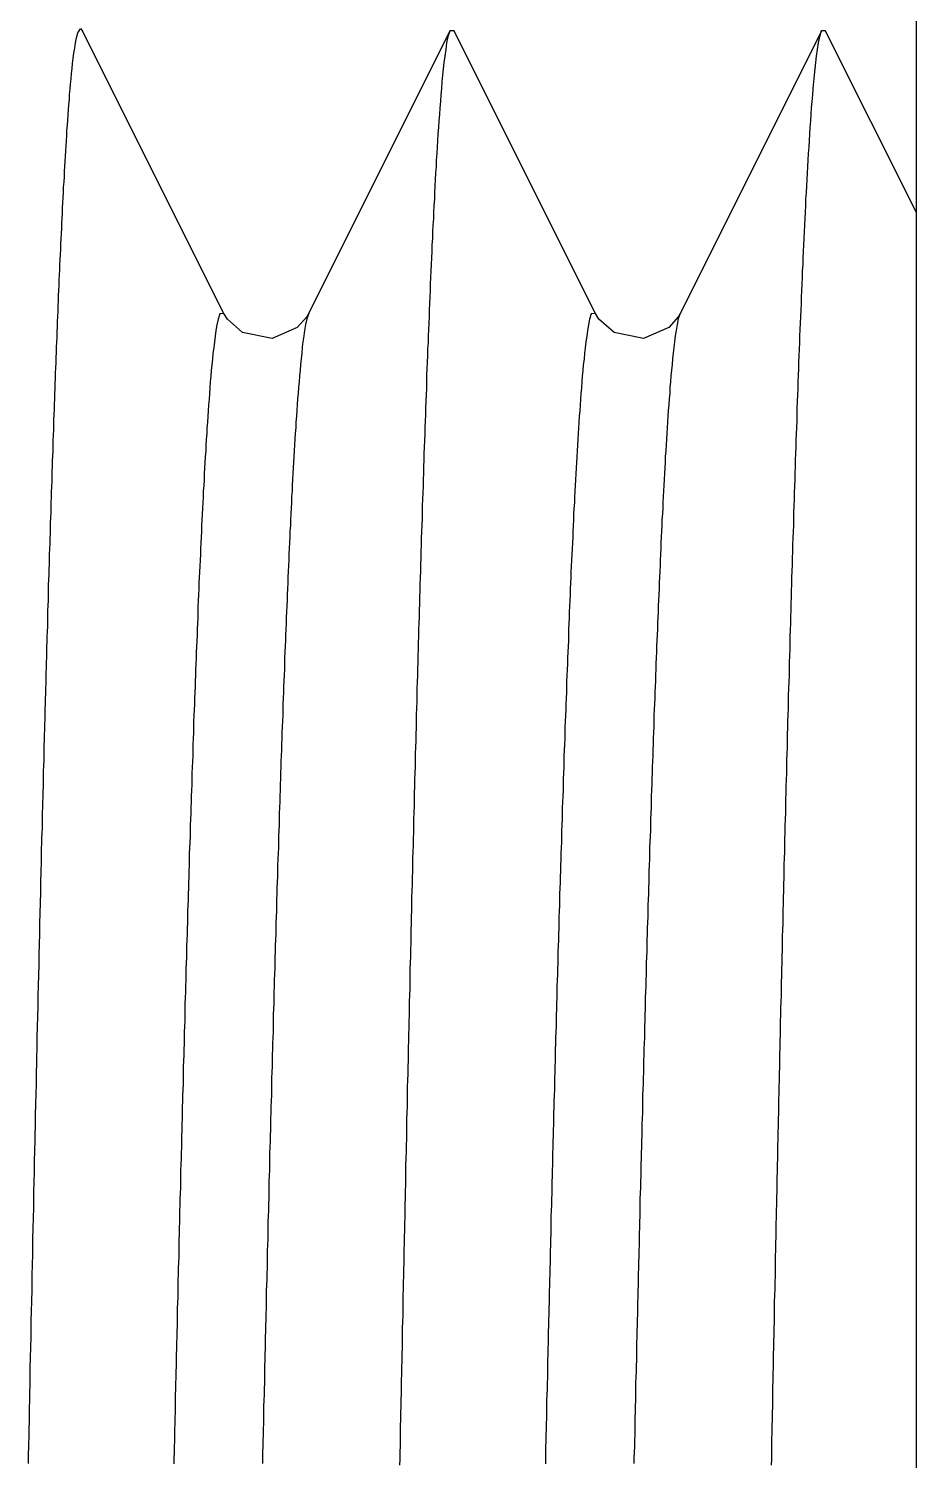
# Model space of a CAD drawing. Header units: millimetres. Extents: x 0 to 3800, y -67 to 2530.
# Drawn here: x 2303.19 to 2306.87, y 964.63 to 970.56 of the extents above; entities that cross this region are included whole.
import ezdxf

# ---------------------------------------------------------------- set-up
doc = ezdxf.new("R2010")
doc.units = ezdxf.units.MM
doc.layers.add('내부선 및 부속', color=4, linetype='Continuous')

msp = doc.modelspace()

# ---------------------------------------------------------------- linework, layer by layer
at = {"layer": '내부선 및 부속', "linetype": 'Continuous'}
for p, q in [((2306.8719, 935.792), (2306.8719, 972.4804)), ((2303.4074, 970.561), (2303.4146, 970.5537)), ((2304.0015, 969.3806), (2303.4146, 970.5537)), ((2304.9398, 970.5537), (2304.353, 969.3806)), ((2304.9398, 970.5537), (2304.9545, 970.5537)), ((2305.5413, 969.3806), (2304.9545, 970.5537)), ((2306.4797, 970.5537), (2305.8928, 969.3806)), ((2306.4797, 970.5537), (2306.4943, 970.5537)), ((2306.8719, 969.7987), (2306.4943, 970.5537))]:
    msp.add_line(p, q, dxfattribs=at)
at = {"layer": '내부선 및 부속', "linetype": 'Continuous', "flags": 128}
for points in [[(2303.1924, 964.6135), (2303.1924, 964.6345), (2303.1924, 964.6565), (2303.1934, 964.6775), (2303.1934, 964.6985), (2303.1944, 964.7205), (2303.1944, 964.7415), (2303.1944, 964.7635), (2303.1954, 964.7845), (2303.1954, 964.8065), (2303.1964, 964.8275), (2303.1964, 964.8485), (2303.1964, 964.8485), (2303.1974, 964.8705), (2303.1974, 964.8915), (2303.1974, 964.9135), (2303.1984, 964.9345), (2303.1984, 964.9565), (2303.1994, 964.9775), (2303.1994, 964.9985), (2303.1994, 965.0205), (2303.2004, 965.0415), (2303.2004, 965.0635), (2303.2014, 965.0845), (2303.2014, 965.1065), (2303.2024, 965.1275), (2303.2024, 965.1485), (2303.2034, 965.1705), (2303.2034, 965.1915), (2303.2034, 965.2135), (2303.2044, 965.2345), (2303.2044, 965.2555), (2303.2054, 965.2775), (2303.2054, 965.2985), (2303.2064, 965.3205), (2303.2064, 965.3415), (2303.2064, 965.3635), (2303.2074, 965.3845), (2303.2074, 965.4055), (2303.2084, 965.4275), (2303.2084, 965.4485), (2303.2094, 965.4705), (2303.2094, 965.4915), (2303.2104, 965.5135), (2303.2104, 965.5345), (2303.2104, 965.5555), (2303.2114, 965.5775), (2303.2114, 965.5985), (2303.2124, 965.6205), (2303.2124, 965.6415), (2303.2134, 965.6635), (2303.2134, 965.6845), (2303.2144, 965.7055), (2303.2144, 965.7275), (2303.2144, 965.7485), (2303.2154, 965.7705), (2303.2154, 965.7915), (2303.2164, 965.8135), (2303.2164, 965.8345), (2303.2174, 965.8555), (2303.2174, 965.8775), (2303.2184, 965.8985), (2303.2184, 965.9205), (2303.2194, 965.9415), (2303.2194, 965.9625), (2303.2194, 965.9845), (2303.2204, 966.0055), (2303.2204, 966.0275), (2303.2214, 966.0485), (2303.2214, 966.0705), (2303.2224, 966.0915), (2303.2224, 966.1125), (2303.2234, 966.1345), (2303.2234, 966.1555), (2303.2244, 966.1775), (2303.2244, 966.1985), (2303.2254, 966.2205), (2303.2254, 966.2415), (2303.2264, 966.2625), (2303.2264, 966.2845), (2303.2264, 966.3055), (2303.2274, 966.3275), (2303.2274, 966.3485), (2303.2284, 966.3705), (2303.2284, 966.3915), (2303.2294, 966.4125), (2303.2294, 966.4345), (2303.2304, 966.4555), (2303.2304, 966.4775), (2303.2314, 966.4985), (2303.2314, 966.5195), (2303.2324, 966.5415), (2303.2324, 966.5625), (2303.2334, 966.5845), (2303.2334, 966.6055), (2303.2344, 966.6275), (2303.2344, 966.6485), (2303.2354, 966.6695), (2303.2354, 966.6915), (2303.2364, 966.7125), (2303.2364, 966.7345), (2303.2374, 966.7555), (2303.2374, 966.7775), (2303.2384, 966.7985), (2303.2384, 966.8195), (2303.2394, 966.8415), (2303.2394, 966.8625), (2303.2404, 966.8845), (2303.2404, 966.9055), (2303.2414, 966.9265), (2303.2414, 966.9485), (2303.2424, 966.9695), (2303.2424, 966.9915), (2303.2424, 966.9915), (2303.2434, 967.0125), (2303.2434, 967.0345), (2303.2444, 967.0555), (2303.2444, 967.0765), (2303.2454, 967.0985), (2303.2454, 967.1195), (2303.2464, 967.1415), (2303.2464, 967.1625), (2303.2474, 967.1845), (2303.2474, 967.2055), (2303.2484, 967.2265), (2303.2494, 967.2485), (2303.2494, 967.2695), (2303.2504, 967.2915), (2303.2504, 967.3125), (2303.2514, 967.3345), (2303.2514, 967.3555), (2303.2524, 967.3765), (2303.2524, 967.3985), (2303.2534, 967.4195), (2303.2534, 967.4415), (2303.2544, 967.4625), (2303.2544, 967.4835), (2303.2554, 967.5055), (2303.2564, 967.5265), (2303.2564, 967.5485), (2303.2574, 967.5695), (2303.2574, 967.5915), (2303.2584, 967.6125), (2303.2584, 967.6335), (2303.2594, 967.6555), (2303.2594, 967.6765), (2303.2604, 967.6985), (2303.2614, 967.7195), (2303.2614, 967.7415), (2303.2624, 967.7625), (2303.2624, 967.7835), (2303.2634, 967.8055), (2303.2634, 967.8265), (2303.2644, 967.8485), (2303.2654, 967.8695), (2303.2654, 967.8905), (2303.2664, 967.9125), (2303.2664, 967.9335), (2303.2674, 967.9555), (2303.2684, 967.9765), (2303.2684, 967.9985), (2303.2694, 968.0195), (2303.2694, 968.0405), (2303.2704, 968.0625), (2303.2714, 968.0835), (2303.2714, 968.1055), (2303.2724, 968.1265), (2303.2724, 968.1485), (2303.2734, 968.1695), (2303.2744, 968.1905), (2303.2744, 968.2125), (2303.2754, 968.2335), (2303.2754, 968.2555), (2303.2764, 968.2765), (2303.2774, 968.2975), (2303.2774, 968.3195), (2303.2784, 968.3405), (2303.2794, 968.3625), (2303.2794, 968.3835), (2303.2804, 968.4055), (2303.2814, 968.4265), (2303.2814, 968.4475), (2303.2824, 968.4695), (2303.2834, 968.4905), (2303.2834, 968.5125), (2303.2844, 968.5335), (2303.2854, 968.5545), (2303.2854, 968.5765), (2303.2864, 968.5975), (2303.2874, 968.6195), (2303.2874, 968.6405), (2303.2884, 968.6625), (2303.2894, 968.6835), (2303.2894, 968.7045), (2303.2904, 968.7265), (2303.2914, 968.7475), (2303.2914, 968.7695), (2303.2924, 968.7905), (2303.2934, 968.8115), (2303.2944, 968.8335), (2303.2944, 968.8545), (2303.2954, 968.8765), (2303.2964, 968.8975), (2303.2964, 968.9195), (2303.2974, 968.9405), (2303.2984, 968.9615), (2303.2994, 968.9835), (2303.2994, 969.0045), (2303.3004, 969.0265), (2303.3014, 969.0475), (2303.3024, 969.0685), (2303.3024, 969.0905), (2303.3034, 969.1115), (2303.3044, 969.1335), (2303.3044, 969.1335), (2303.3054, 969.1545), (2303.3064, 969.1765), (2303.3064, 969.1975), (2303.3074, 969.2185), (2303.3084, 969.2405), (2303.3094, 969.2615), (2303.3104, 969.2835), (2303.3104, 969.3045), (2303.3114, 969.3255), (2303.3124, 969.3475), (2303.3134, 969.3685), (2303.3144, 969.3905), (2303.3154, 969.4115), (2303.3164, 969.4325), (2303.3164, 969.4545), (2303.3174, 969.4755), (2303.3184, 969.4975), (2303.3194, 969.5185), (2303.3204, 969.5405), (2303.3214, 969.5615), (2303.3224, 969.5825), (2303.3234, 969.6045), (2303.3244, 969.6255), (2303.3254, 969.6475), (2303.3264, 969.6685), (2303.3274, 969.6895), (2303.3284, 969.7115), (2303.3294, 969.7325), (2303.3304, 969.7545), (2303.3314, 969.7755), (2303.3324, 969.7965), (2303.3334, 969.8185), (2303.3344, 969.8395), (2303.3354, 969.8615), (2303.3364, 969.8825), (2303.3374, 969.9035), (2303.3394, 969.9255), (2303.3404, 969.9465), (2303.3414, 969.9685), (2303.3424, 969.9895), (2303.3434, 970.0105), (2303.3454, 970.0325), (2303.3464, 970.0535), (2303.3474, 970.0755), (2303.3494, 970.0965), (2303.3504, 970.1175), (2303.3514, 970.1395), (2303.3534, 970.1605), (2303.3544, 970.1815), (2303.3564, 970.2035), (2303.3574, 970.2245), (2303.3594, 970.2465), (2303.3614, 970.2675), (2303.3624, 970.2885), (2303.3644, 970.3105), (2303.3664, 970.3315), (2303.3684, 970.3525), (2303.3704, 970.3745), (2303.3724, 970.3955), (2303.3744, 970.4165), (2303.3774, 970.4385), (2303.3804, 970.4595), (2303.3834, 970.4805), (2303.3864, 970.5015), (2303.3904, 970.5225), (2303.3964, 970.5435), (2303.4074, 970.5605), (2303.4074, 970.5605)], [(2304.7314, 964.6065), (2304.7324, 964.6335), (2304.7324, 964.6605), (2304.7334, 964.6875), (2304.7334, 964.7145), (2304.7344, 964.7425), (2304.7344, 964.7695), (2304.7354, 964.7965), (2304.7354, 964.8235), (2304.7364, 964.8505), (2304.7364, 964.8775), (2304.7374, 964.9045), (2304.7384, 964.9315), (2304.7384, 964.9585), (2304.7384, 964.9585), (2304.7394, 964.9855), (2304.7394, 965.0125), (2304.7404, 965.0395), (2304.7404, 965.0665), (2304.7414, 965.0935), (2304.7414, 965.1205), (2304.7424, 965.1475), (2304.7424, 965.1745), (2304.7434, 965.2015), (2304.7444, 965.2285), (2304.7444, 965.2565), (2304.7454, 965.2835), (2304.7454, 965.3105), (2304.7464, 965.3375), (2304.7464, 965.3645), (2304.7474, 965.3915), (2304.7474, 965.4185), (2304.7484, 965.4455), (2304.7484, 965.4725), (2304.7494, 965.4995), (2304.7504, 965.5265), (2304.7504, 965.5535), (2304.7514, 965.5805), (2304.7514, 965.6075), (2304.7524, 965.6345), (2304.7524, 965.6615), (2304.7534, 965.6885), (2304.7544, 965.7155), (2304.7544, 965.7425), (2304.7554, 965.7705), (2304.7554, 965.7975), (2304.7564, 965.8245), (2304.7564, 965.8515), (2304.7574, 965.8785), (2304.7584, 965.9055), (2304.7584, 965.9325), (2304.7594, 965.9595), (2304.7594, 965.9865), (2304.7604, 966.0135), (2304.7604, 966.0405), (2304.7614, 966.0675), (2304.7624, 966.0945), (2304.7624, 966.1215), (2304.7634, 966.1485), (2304.7634, 966.1755), (2304.7644, 966.2025), (2304.7654, 966.2295), (2304.7654, 966.2575), (2304.7664, 966.2845), (2304.7664, 966.3115), (2304.7674, 966.3385), (2304.7684, 966.3655), (2304.7684, 966.3925), (2304.7694, 966.4195), (2304.7694, 966.4465), (2304.7704, 966.4735), (2304.7714, 966.5005), (2304.7714, 966.5275), (2304.7724, 966.5545), (2304.7734, 966.5815), (2304.7734, 966.6085), (2304.7744, 966.6355), (2304.7744, 966.6625), (2304.7754, 966.6895), (2304.7764, 966.7165), (2304.7764, 966.7435), (2304.7774, 966.7705), (2304.7784, 966.7985), (2304.7784, 966.8255), (2304.7794, 966.8525), (2304.7794, 966.8795), (2304.7804, 966.9065), (2304.7814, 966.9335), (2304.7814, 966.9605), (2304.7824, 966.9875), (2304.7834, 967.0145), (2304.7834, 967.0415), (2304.7844, 967.0685), (2304.7854, 967.0955), (2304.7854, 967.1225), (2304.7864, 967.1495), (2304.7874, 967.1765), (2304.7874, 967.2035), (2304.7884, 967.2305), (2304.7894, 967.2575), (2304.7894, 967.2845), (2304.7904, 967.3125), (2304.7914, 967.3395), (2304.7914, 967.3665), (2304.7924, 967.3935), (2304.7934, 967.4205), (2304.7934, 967.4475), (2304.7944, 967.4745), (2304.7954, 967.5015), (2304.7954, 967.5285), (2304.7964, 967.5555), (2304.7974, 967.5825), (2304.7984, 967.6095), (2304.7984, 967.6365), (2304.7994, 967.6635), (2304.7994, 967.6635), (2304.8004, 967.6905), (2304.8004, 967.7175), (2304.8014, 967.7445), (2304.8024, 967.7715), (2304.8034, 967.7985), (2304.8034, 967.8255), (2304.8044, 967.8535), (2304.8054, 967.8805), (2304.8054, 967.9075), (2304.8064, 967.9345), (2304.8074, 967.9615), (2304.8084, 967.9885), (2304.8084, 968.0155), (2304.8094, 968.0425), (2304.8104, 968.0695), (2304.8114, 968.0965), (2304.8124, 968.1235), (2304.8124, 968.1505), (2304.8134, 968.1775), (2304.8144, 968.2045), (2304.8154, 968.2315), (2304.8154, 968.2585), (2304.8164, 968.2855), (2304.8174, 968.3125), (2304.8184, 968.3395), (2304.8194, 968.3665), (2304.8194, 968.3935), (2304.8204, 968.4215), (2304.8214, 968.4485), (2304.8224, 968.4755), (2304.8234, 968.5025), (2304.8244, 968.5295), (2304.8244, 968.5565), (2304.8254, 968.5835), (2304.8264, 968.6105), (2304.8274, 968.6375), (2304.8284, 968.6645), (2304.8294, 968.6915), (2304.8304, 968.7185), (2304.8304, 968.7455), (2304.8314, 968.7725), (2304.8324, 968.7995), (2304.8334, 968.8265), (2304.8344, 968.8535), (2304.8354, 968.8805), (2304.8364, 968.9075), (2304.8374, 968.9345), (2304.8384, 968.9615), (2304.8394, 968.9885), (2304.8404, 969.0165), (2304.8414, 969.0435), (2304.8424, 969.0705), (2304.8434, 969.0975), (2304.8434, 969.1245), (2304.8444, 969.1515), (2304.8454, 969.1785), (2304.8464, 969.2055), (2304.8474, 969.2325), (2304.8494, 969.2595), (2304.8504, 969.2865), (2304.8514, 969.3135), (2304.8524, 969.3405), (2304.8534, 969.3675), (2304.8544, 969.3945), (2304.8554, 969.4215), (2304.8564, 969.4485), (2304.8574, 969.4755), (2304.8584, 969.5025), (2304.8594, 969.5295), (2304.8614, 969.5565), (2304.8624, 969.5835), (2304.8634, 969.6105), (2304.8644, 969.6375), (2304.8654, 969.6645), (2304.8674, 969.6915), (2304.8684, 969.7185), (2304.8694, 969.7465), (2304.8714, 969.7735), (2304.8724, 969.8005), (2304.8734, 969.8275), (2304.8754, 969.8545), (2304.8764, 969.8815), (2304.8774, 969.9085), (2304.8794, 969.9355), (2304.8804, 969.9625), (2304.8824, 969.9895), (2304.8834, 970.0165), (2304.8854, 970.0435), (2304.8874, 970.0705), (2304.8884, 970.0975), (2304.8904, 970.1245), (2304.8924, 970.1515), (2304.8944, 970.1785), (2304.8964, 970.2055), (2304.8984, 970.2325), (2304.9004, 970.2595), (2304.9024, 970.2865), (2304.9044, 970.3135), (2304.9064, 970.3405), (2304.9094, 970.3675), (2304.9094, 970.3675), (2304.9124, 970.3945), (2304.9154, 970.4205), (2304.9184, 970.4475), (2304.9224, 970.4745), (2304.9264, 970.5015), (2304.9314, 970.5285), (2304.9394, 970.5535), (2304.9394, 970.5535)], [(2306.2714, 964.6065), (2306.2724, 964.6335), (2306.2724, 964.6605), (2306.2734, 964.6875), (2306.2734, 964.7145), (2306.2744, 964.7425), (2306.2744, 964.7695), (2306.2754, 964.7965), (2306.2754, 964.8235), (2306.2764, 964.8505), (2306.2764, 964.8775), (2306.2774, 964.9045), (2306.2774, 964.9315), (2306.2784, 964.9585), (2306.2784, 964.9585), (2306.2784, 964.9855), (2306.2794, 965.0125), (2306.2804, 965.0395), (2306.2804, 965.0665), (2306.2814, 965.0935), (2306.2814, 965.1205), (2306.2824, 965.1475), (2306.2824, 965.1745), (2306.2834, 965.2015), (2306.2834, 965.2285), (2306.2844, 965.2565), (2306.2844, 965.2835), (2306.2854, 965.3105), (2306.2864, 965.3375), (2306.2864, 965.3645), (2306.2874, 965.3915), (2306.2874, 965.4185), (2306.2884, 965.4455), (2306.2884, 965.4725), (2306.2894, 965.4995), (2306.2894, 965.5265), (2306.2904, 965.5535), (2306.2914, 965.5805), (2306.2914, 965.6075), (2306.2924, 965.6345), (2306.2924, 965.6615), (2306.2934, 965.6885), (2306.2934, 965.7155), (2306.2944, 965.7435), (2306.2954, 965.7705), (2306.2954, 965.7975), (2306.2964, 965.8245), (2306.2964, 965.8515), (2306.2974, 965.8785), (2306.2974, 965.9055), (2306.2984, 965.9325), (2306.2994, 965.9595), (2306.2994, 965.9865), (2306.3004, 966.0135), (2306.3004, 966.0405), (2306.3014, 966.0675), (2306.3014, 966.0945), (2306.3024, 966.1215), (2306.3034, 966.1485), (2306.3034, 966.1755), (2306.3044, 966.2025), (2306.3044, 966.2295), (2306.3054, 966.2575), (2306.3064, 966.2845), (2306.3064, 966.3115), (2306.3074, 966.3385), (2306.3074, 966.3655), (2306.3084, 966.3925), (2306.3094, 966.4195), (2306.3094, 966.4465), (2306.3104, 966.4735), (2306.3104, 966.5005), (2306.3114, 966.5275), (2306.3124, 966.5545), (2306.3124, 966.5815), (2306.3134, 966.6085), (2306.3144, 966.6355), (2306.3144, 966.6625), (2306.3154, 966.6895), (2306.3154, 966.7165), (2306.3164, 966.7435), (2306.3174, 966.7705), (2306.3174, 966.7985), (2306.3184, 966.8255), (2306.3194, 966.8525), (2306.3194, 966.8795), (2306.3204, 966.9065), (2306.3214, 966.9335), (2306.3214, 966.9605), (2306.3224, 966.9875), (2306.3224, 967.0145), (2306.3234, 967.0415), (2306.3244, 967.0685), (2306.3244, 967.0955), (2306.3254, 967.1225), (2306.3264, 967.1495), (2306.3264, 967.1765), (2306.3274, 967.2035), (2306.3284, 967.2305), (2306.3284, 967.2575), (2306.3294, 967.2845), (2306.3304, 967.3125), (2306.3304, 967.3395), (2306.3314, 967.3665), (2306.3324, 967.3935), (2306.3324, 967.4205), (2306.3334, 967.4475), (2306.3344, 967.4745), (2306.3354, 967.5015), (2306.3354, 967.5285), (2306.3364, 967.5555), (2306.3374, 967.5825), (2306.3374, 967.6095), (2306.3384, 967.6365), (2306.3394, 967.6635), (2306.3394, 967.6635), (2306.3394, 967.6905), (2306.3404, 967.7175), (2306.3414, 967.7445), (2306.3424, 967.7715), (2306.3424, 967.7985), (2306.3434, 967.8255), (2306.3444, 967.8535), (2306.3454, 967.8805), (2306.3454, 967.9075), (2306.3464, 967.9345), (2306.3474, 967.9615), (2306.3484, 967.9885), (2306.3484, 968.0155), (2306.3494, 968.0425), (2306.3504, 968.0695), (2306.3514, 968.0965), (2306.3514, 968.1235), (2306.3524, 968.1505), (2306.3534, 968.1775), (2306.3544, 968.2045), (2306.3544, 968.2315), (2306.3554, 968.2585), (2306.3564, 968.2855), (2306.3574, 968.3125), (2306.3584, 968.3395), (2306.3584, 968.3665), (2306.3594, 968.3935), (2306.3604, 968.4215), (2306.3614, 968.4485), (2306.3624, 968.4755), (2306.3634, 968.5025), (2306.3634, 968.5295), (2306.3644, 968.5565), (2306.3654, 968.5835), (2306.3664, 968.6105), (2306.3674, 968.6375), (2306.3684, 968.6645), (2306.3694, 968.6915), (2306.3694, 968.7185), (2306.3704, 968.7455), (2306.3714, 968.7725), (2306.3724, 968.7995), (2306.3734, 968.8265), (2306.3744, 968.8535), (2306.3754, 968.8805), (2306.3764, 968.9075), (2306.3774, 968.9345), (2306.3784, 968.9615), (2306.3784, 968.9885), (2306.3794, 969.0165), (2306.3804, 969.0435), (2306.3814, 969.0705), (2306.3824, 969.0975), (2306.3834, 969.1245), (2306.3844, 969.1515), (2306.3854, 969.1785), (2306.3864, 969.2055), (2306.3874, 969.2325), (2306.3884, 969.2595), (2306.3894, 969.2865), (2306.3904, 969.3135), (2306.3914, 969.3405), (2306.3934, 969.3675), (2306.3944, 969.3945), (2306.3954, 969.4215), (2306.3964, 969.4485), (2306.3974, 969.4755), (2306.3984, 969.5025), (2306.3994, 969.5295), (2306.4004, 969.5565), (2306.4024, 969.5835), (2306.4034, 969.6105), (2306.4044, 969.6375), (2306.4054, 969.6645), (2306.4064, 969.6915), (2306.4084, 969.7185), (2306.4094, 969.7465), (2306.4104, 969.7735), (2306.4124, 969.8005), (2306.4134, 969.8275), (2306.4144, 969.8545), (2306.4164, 969.8815), (2306.4174, 969.9085), (2306.4194, 969.9355), (2306.4204, 969.9625), (2306.4224, 969.9895), (2306.4234, 970.0165), (2306.4254, 970.0435), (2306.4274, 970.0705), (2306.4284, 970.0975), (2306.4304, 970.1245), (2306.4324, 970.1515), (2306.4344, 970.1785), (2306.4364, 970.2055), (2306.4374, 970.2325), (2306.4404, 970.2595), (2306.4424, 970.2865), (2306.4444, 970.3135), (2306.4464, 970.3405), (2306.4494, 970.3675), (2306.4494, 970.3675), (2306.4524, 970.3945), (2306.4554, 970.4205), (2306.4584, 970.4475), (2306.4624, 970.4745), (2306.4664, 970.5015), (2306.4714, 970.5285), (2306.4794, 970.5535), (2306.4794, 970.5535)], [(2304.0014, 969.3805), (2303.9844, 969.3795), (2303.9774, 969.3565), (2303.9724, 969.3335), (2303.9684, 969.3095), (2303.9654, 969.2865), (2303.9624, 969.2625), (2303.9594, 969.2385), (2303.9564, 969.2155), (2303.9544, 969.1915), (2303.9514, 969.1675), (2303.9494, 969.1435), (2303.9474, 969.1205), (2303.9454, 969.0965), (2303.9434, 969.0725), (2303.9414, 969.0485), (2303.9404, 969.0245), (2303.9384, 969.0015), (2303.9364, 968.9775), (2303.9354, 968.9535), (2303.9334, 968.9295), (2303.9314, 968.9055), (2303.9304, 968.8825), (2303.9284, 968.8585), (2303.9274, 968.8345), (2303.9264, 968.8105), (2303.9244, 968.7865), (2303.9234, 968.7625), (2303.9214, 968.7395), (2303.9204, 968.7155), (2303.9194, 968.6915), (2303.9184, 968.6675), (2303.9164, 968.6435), (2303.9154, 968.6195), (2303.9144, 968.5965), (2303.9134, 968.5725), (2303.9114, 968.5485), (2303.9104, 968.5245), (2303.9094, 968.5005), (2303.9084, 968.4765), (2303.9074, 968.4535), (2303.9064, 968.4295), (2303.9054, 968.4055), (2303.9044, 968.3815), (2303.9034, 968.3575), (2303.9024, 968.3335), (2303.9004, 968.3095), (2303.8994, 968.2865), (2303.8984, 968.2625), (2303.8974, 968.2385), (2303.8964, 968.2145), (2303.8954, 968.1905), (2303.8944, 968.1665), (2303.8934, 968.1435), (2303.8934, 968.1195), (2303.8924, 968.0955), (2303.8914, 968.0715), (2303.8904, 968.0475), (2303.8894, 968.0235), (2303.8884, 967.9995), (2303.8874, 967.9765), (2303.8864, 967.9525), (2303.8854, 967.9285), (2303.8844, 967.9045), (2303.8834, 967.8805), (2303.8824, 967.8565), (2303.8824, 967.8325), (2303.8814, 967.8095), (2303.8804, 967.7855), (2303.8794, 967.7615), (2303.8784, 967.7375), (2303.8774, 967.7135), (2303.8764, 967.6895), (2303.8764, 967.6665), (2303.8754, 967.6425), (2303.8744, 967.6185), (2303.8734, 967.5945), (2303.8724, 967.5705), (2303.8724, 967.5465), (2303.8714, 967.5225), (2303.8704, 967.4995), (2303.8694, 967.4755), (2303.8684, 967.4515), (2303.8684, 967.4275), (2303.8674, 967.4035), (2303.8664, 967.3795), (2303.8654, 967.3555), (2303.8644, 967.3325), (2303.8644, 967.3085), (2303.8634, 967.2845), (2303.8624, 967.2605), (2303.8614, 967.2365), (2303.8614, 967.2125), (2303.8604, 967.1885), (2303.8594, 967.1655), (2303.8584, 967.1415), (2303.8584, 967.1175), (2303.8574, 967.0935), (2303.8564, 967.0695), (2303.8564, 967.0455), (2303.8554, 967.0215), (2303.8554, 967.0215), (2303.8544, 966.9985), (2303.8534, 966.9745), (2303.8534, 966.9505), (2303.8524, 966.9265), (2303.8514, 966.9025), (2303.8514, 966.8785), (2303.8504, 966.8545), (2303.8494, 966.8315), (2303.8494, 966.8075), (2303.8484, 966.7835), (2303.8474, 966.7595), (2303.8464, 966.7355), (2303.8464, 966.7115), (2303.8454, 966.6875), (2303.8444, 966.6645), (2303.8444, 966.6405), (2303.8434, 966.6165), (2303.8424, 966.5925), (2303.8424, 966.5685), (2303.8414, 966.5445), (2303.8404, 966.5205), (2303.8404, 966.4975), (2303.8394, 966.4735), (2303.8394, 966.4495), (2303.8384, 966.4255), (2303.8374, 966.4015), (2303.8374, 966.3775), (2303.8364, 966.3535), (2303.8354, 966.3305), (2303.8354, 966.3065), (2303.8344, 966.2825), (2303.8334, 966.2585), (2303.8334, 966.2345), (2303.8324, 966.2105), (2303.8324, 966.1865), (2303.8314, 966.1625), (2303.8304, 966.1395), (2303.8304, 966.1155), (2303.8294, 966.0915), (2303.8284, 966.0675), (2303.8284, 966.0435), (2303.8274, 966.0195), (2303.8274, 965.9955), (2303.8264, 965.9725), (2303.8254, 965.9485), (2303.8254, 965.9245), (2303.8244, 965.9005), (2303.8244, 965.8765), (2303.8234, 965.8525), (2303.8224, 965.8285), (2303.8224, 965.8055), (2303.8214, 965.7815), (2303.8214, 965.7575), (2303.8204, 965.7335), (2303.8194, 965.7095), (2303.8194, 965.6855), (2303.8184, 965.6615), (2303.8184, 965.6385), (2303.8174, 965.6145), (2303.8164, 965.5905), (2303.8164, 965.5665), (2303.8154, 965.5425), (2303.8154, 965.5185), (2303.8144, 965.4945), (2303.8144, 965.4715), (2303.8134, 965.4475), (2303.8124, 965.4235), (2303.8124, 965.3995), (2303.8114, 965.3755), (2303.8114, 965.3515), (2303.8104, 965.3275), (2303.8104, 965.3045), (2303.8094, 965.2805), (2303.8084, 965.2565), (2303.8084, 965.2325), (2303.8074, 965.2085), (2303.8074, 965.1845), (2303.8064, 965.1605), (2303.8064, 965.1365), (2303.8054, 965.1135), (2303.8054, 965.0895), (2303.8044, 965.0655), (2303.8034, 965.0415), (2303.8034, 965.0175), (2303.8024, 964.9935), (2303.8024, 964.9695), (2303.8014, 964.9465), (2303.8014, 964.9225), (2303.8004, 964.8985), (2303.8004, 964.8745), (2303.7994, 964.8505), (2303.7994, 964.8265), (2303.7984, 964.8025), (2303.7984, 964.7795), (2303.7974, 964.7555), (2303.7964, 964.7315), (2303.7964, 964.7075), (2303.7954, 964.6835), (2303.7954, 964.6595), (2303.7944, 964.6355), (2303.7944, 964.6355), (2303.7944, 964.6125)], [(2304.3531, 969.3807), (2304.3462, 969.3685), (2304.3058, 969.3226), (2304.2016, 969.2766), (2304.0791, 969.3016), (2304.016, 969.357), (2304.0015, 969.3805)], [(2304.3534, 969.3805), (2304.3454, 969.3585), (2304.3404, 969.3345), (2304.3364, 969.3105), (2304.3324, 969.2875), (2304.3294, 969.2635), (2304.3264, 969.2405), (2304.3244, 969.2165), (2304.3214, 969.1925), (2304.3194, 969.1685), (2304.3174, 969.1455), (2304.3154, 969.1215), (2304.3134, 969.0975), (2304.3114, 969.0735), (2304.3094, 969.0495), (2304.3074, 969.0265), (2304.3054, 969.0025), (2304.3044, 968.9785), (2304.3024, 968.9545), (2304.3004, 968.9305), (2304.2994, 968.9075), (2304.2974, 968.8835), (2304.2964, 968.8595), (2304.2944, 968.8355), (2304.2934, 968.8115), (2304.2914, 968.7875), (2304.2904, 968.7645), (2304.2894, 968.7405), (2304.2874, 968.7165), (2304.2864, 968.6925), (2304.2854, 968.6685), (2304.2844, 968.6445), (2304.2824, 968.6215), (2304.2814, 968.5975), (2304.2804, 968.5735), (2304.2794, 968.5495), (2304.2784, 968.5255), (2304.2774, 968.5015), (2304.2754, 968.4785), (2304.2744, 968.4545), (2304.2734, 968.4305), (2304.2724, 968.4065), (2304.2714, 968.3825), (2304.2704, 968.3585), (2304.2694, 968.3355), (2304.2684, 968.3115), (2304.2674, 968.2875), (2304.2664, 968.2635), (2304.2654, 968.2395), (2304.2644, 968.2155), (2304.2634, 968.1915), (2304.2624, 968.1685), (2304.2614, 968.1445), (2304.2604, 968.1205), (2304.2594, 968.0965), (2304.2584, 968.0725), (2304.2574, 968.0485), (2304.2564, 968.0245), (2304.2554, 968.0015), (2304.2544, 967.9775), (2304.2534, 967.9535), (2304.2524, 967.9295), (2304.2524, 967.9055), (2304.2514, 967.8815), (2304.2504, 967.8585), (2304.2494, 967.8345), (2304.2484, 967.8105), (2304.2474, 967.7865), (2304.2464, 967.7625), (2304.2454, 967.7385), (2304.2454, 967.7145), (2304.2444, 967.6915), (2304.2434, 967.6675), (2304.2424, 967.6435), (2304.2414, 967.6195), (2304.2404, 967.5955), (2304.2404, 967.5715), (2304.2394, 967.5475), (2304.2384, 967.5245), (2304.2374, 967.5005), (2304.2364, 967.4765), (2304.2364, 967.4525), (2304.2354, 967.4285), (2304.2344, 967.4045), (2304.2334, 967.3805), (2304.2334, 967.3575), (2304.2324, 967.3335), (2304.2314, 967.3095), (2304.2304, 967.2855), (2304.2304, 967.2615), (2304.2294, 967.2375), (2304.2284, 967.2135), (2304.2274, 967.1905), (2304.2274, 967.1665), (2304.2264, 967.1425), (2304.2254, 967.1185), (2304.2244, 967.0945), (2304.2244, 967.0705), (2304.2234, 967.0465), (2304.2224, 967.0235), (2304.2214, 966.9995), (2304.2214, 966.9995), (2304.2214, 966.9755), (2304.2204, 966.9515), (2304.2194, 966.9275), (2304.2194, 966.9035), (2304.2184, 966.8795), (2304.2174, 966.8565), (2304.2174, 966.8325), (2304.2164, 966.8085), (2304.2154, 966.7845), (2304.2144, 966.7605), (2304.2144, 966.7365), (2304.2134, 966.7125), (2304.2124, 966.6895), (2304.2124, 966.6655), (2304.2114, 966.6415), (2304.2104, 966.6175), (2304.2104, 966.5935), (2304.2094, 966.5695), (2304.2084, 966.5455), (2304.2084, 966.5225), (2304.2074, 966.4985), (2304.2064, 966.4745), (2304.2064, 966.4505), (2304.2054, 966.4265), (2304.2054, 966.4025), (2304.2044, 966.3785), (2304.2034, 966.3555), (2304.2034, 966.3315), (2304.2024, 966.3075), (2304.2014, 966.2835), (2304.2014, 966.2595), (2304.2004, 966.2355), (2304.1994, 966.2115), (2304.1994, 966.1885), (2304.1984, 966.1645), (2304.1984, 966.1405), (2304.1974, 966.1165), (2304.1964, 966.0925), (2304.1964, 966.0685), (2304.1954, 966.0445), (2304.1944, 966.0215), (2304.1944, 965.9975), (2304.1934, 965.9735), (2304.1934, 965.9495), (2304.1924, 965.9255), (2304.1914, 965.9015), (2304.1914, 965.8775), (2304.1904, 965.8545), (2304.1904, 965.8305), (2304.1894, 965.8065), (2304.1884, 965.7825), (2304.1884, 965.7585), (2304.1874, 965.7345), (2304.1874, 965.7105), (2304.1864, 965.6875), (2304.1864, 965.6635), (2304.1854, 965.6395), (2304.1844, 965.6155), (2304.1844, 965.5915), (2304.1834, 965.5675), (2304.1834, 965.5435), (2304.1824, 965.5195), (2304.1814, 965.4965), (2304.1814, 965.4725), (2304.1804, 965.4485), (2304.1804, 965.4245), (2304.1794, 965.4005), (2304.1794, 965.3765), (2304.1784, 965.3525), (2304.1774, 965.3295), (2304.1774, 965.3055), (2304.1764, 965.2815), (2304.1764, 965.2575), (2304.1754, 965.2335), (2304.1754, 965.2095), (2304.1744, 965.1855), (2304.1744, 965.1625), (2304.1734, 965.1385), (2304.1724, 965.1145), (2304.1724, 965.0905), (2304.1714, 965.0665), (2304.1714, 965.0425), (2304.1704, 965.0185), (2304.1704, 964.9955), (2304.1694, 964.9715), (2304.1694, 964.9475), (2304.1684, 964.9235), (2304.1684, 964.8995), (2304.1674, 964.8755), (2304.1664, 964.8515), (2304.1664, 964.8275), (2304.1654, 964.8045), (2304.1654, 964.7805), (2304.1644, 964.7565), (2304.1644, 964.7325), (2304.1634, 964.7085), (2304.1634, 964.6845), (2304.1624, 964.6605), (2304.1624, 964.6375), (2304.1614, 964.6135)], [(2305.5414, 969.3805), (2305.5244, 969.3795), (2305.5174, 969.3565), (2305.5124, 969.3335), (2305.5084, 969.3095), (2305.5054, 969.2865), (2305.5024, 969.2625), (2305.4994, 969.2385), (2305.4964, 969.2155), (2305.4944, 969.1915), (2305.4914, 969.1675), (2305.4894, 969.1435), (2305.4874, 969.1205), (2305.4854, 969.0965), (2305.4834, 969.0725), (2305.4814, 969.0485), (2305.4794, 969.0245), (2305.4784, 969.0015), (2305.4764, 968.9775), (2305.4744, 968.9535), (2305.4734, 968.9295), (2305.4714, 968.9055), (2305.4704, 968.8825), (2305.4684, 968.8585), (2305.4674, 968.8345), (2305.4654, 968.8105), (2305.4644, 968.7865), (2305.4634, 968.7625), (2305.4614, 968.7395), (2305.4604, 968.7155), (2305.4594, 968.6915), (2305.4574, 968.6675), (2305.4564, 968.6435), (2305.4554, 968.6195), (2305.4544, 968.5965), (2305.4524, 968.5725), (2305.4514, 968.5485), (2305.4504, 968.5245), (2305.4494, 968.5005), (2305.4484, 968.4765), (2305.4474, 968.4535), (2305.4464, 968.4295), (2305.4454, 968.4055), (2305.4434, 968.3815), (2305.4424, 968.3575), (2305.4414, 968.3335), (2305.4404, 968.3095), (2305.4394, 968.2865), (2305.4384, 968.2625), (2305.4374, 968.2385), (2305.4364, 968.2145), (2305.4354, 968.1905), (2305.4344, 968.1665), (2305.4334, 968.1435), (2305.4324, 968.1195), (2305.4314, 968.0955), (2305.4304, 968.0715), (2305.4294, 968.0475), (2305.4294, 968.0235), (2305.4284, 967.9995), (2305.4274, 967.9765), (2305.4264, 967.9525), (2305.4254, 967.9285), (2305.4244, 967.9045), (2305.4234, 967.8805), (2305.4224, 967.8565), (2305.4214, 967.8335), (2305.4214, 967.8095), (2305.4204, 967.7855), (2305.4194, 967.7615), (2305.4184, 967.7375), (2305.4174, 967.7135), (2305.4164, 967.6895), (2305.4154, 967.6665), (2305.4154, 967.6425), (2305.4144, 967.6185), (2305.4134, 967.5945), (2305.4124, 967.5705), (2305.4114, 967.5465), (2305.4114, 967.5225), (2305.4104, 967.4995), (2305.4094, 967.4755), (2305.4084, 967.4515), (2305.4074, 967.4275), (2305.4074, 967.4035), (2305.4064, 967.3795), (2305.4054, 967.3555), (2305.4044, 967.3325), (2305.4044, 967.3085), (2305.4034, 967.2845), (2305.4024, 967.2605), (2305.4014, 967.2365), (2305.4014, 967.2125), (2305.4004, 967.1885), (2305.3994, 967.1655), (2305.3984, 967.1415), (2305.3984, 967.1175), (2305.3974, 967.0935), (2305.3964, 967.0695), (2305.3954, 967.0455), (2305.3954, 967.0215), (2305.3954, 967.0215), (2305.3944, 966.9985), (2305.3934, 966.9745), (2305.3934, 966.9505), (2305.3924, 966.9265), (2305.3914, 966.9025), (2305.3904, 966.8785), (2305.3904, 966.8545), (2305.3894, 966.8315), (2305.3884, 966.8075), (2305.3884, 966.7835), (2305.3874, 966.7595), (2305.3864, 966.7355), (2305.3864, 966.7115), (2305.3854, 966.6875), (2305.3844, 966.6645), (2305.3844, 966.6405), (2305.3834, 966.6165), (2305.3824, 966.5925), (2305.3824, 966.5685), (2305.3814, 966.5445), (2305.3804, 966.5205), (2305.3804, 966.4975), (2305.3794, 966.4735), (2305.3784, 966.4495), (2305.3784, 966.4255), (2305.3774, 966.4015), (2305.3764, 966.3775), (2305.3764, 966.3535), (2305.3754, 966.3305), (2305.3744, 966.3065), (2305.3744, 966.2825), (2305.3734, 966.2585), (2305.3734, 966.2345), (2305.3724, 966.2105), (2305.3714, 966.1865), (2305.3714, 966.1635), (2305.3704, 966.1395), (2305.3694, 966.1155), (2305.3694, 966.0915), (2305.3684, 966.0675), (2305.3684, 966.0435), (2305.3674, 966.0195), (2305.3664, 965.9965), (2305.3664, 965.9725), (2305.3654, 965.9485), (2305.3654, 965.9245), (2305.3644, 965.9005), (2305.3634, 965.8765), (2305.3634, 965.8525), (2305.3624, 965.8285), (2305.3624, 965.8055), (2305.3614, 965.7815), (2305.3604, 965.7575), (2305.3604, 965.7335), (2305.3594, 965.7095), (2305.3594, 965.6855), (2305.3584, 965.6615), (2305.3574, 965.6385), (2305.3574, 965.6145), (2305.3564, 965.5905), (2305.3564, 965.5665), (2305.3554, 965.5425), (2305.3554, 965.5185), (2305.3544, 965.4945), (2305.3534, 965.4715), (2305.3534, 965.4475), (2305.3524, 965.4235), (2305.3524, 965.3995), (2305.3514, 965.3755), (2305.3514, 965.3515), (2305.3504, 965.3275), (2305.3494, 965.3045), (2305.3494, 965.2805), (2305.3484, 965.2565), (2305.3484, 965.2325), (2305.3474, 965.2085), (2305.3474, 965.1845), (2305.3464, 965.1605), (2305.3464, 965.1375), (2305.3454, 965.1135), (2305.3444, 965.0895), (2305.3444, 965.0655), (2305.3434, 965.0415), (2305.3434, 965.0175), (2305.3424, 964.9935), (2305.3424, 964.9695), (2305.3414, 964.9465), (2305.3414, 964.9225), (2305.3404, 964.8985), (2305.3394, 964.8745), (2305.3394, 964.8505), (2305.3384, 964.8265), (2305.3384, 964.8025), (2305.3374, 964.7795), (2305.3374, 964.7555), (2305.3364, 964.7315), (2305.3364, 964.7075), (2305.3354, 964.6835), (2305.3354, 964.6595), (2305.3344, 964.6355), (2305.3344, 964.6355), (2305.3344, 964.6125)], [(2305.8929, 969.3807), (2305.8861, 969.3685), (2305.8456, 969.3226), (2305.7414, 969.2766), (2305.619, 969.3016), (2305.5558, 969.357), (2305.5413, 969.3805)], [(2305.8924, 969.3805), (2305.8844, 969.3585), (2305.8804, 969.3345), (2305.8764, 969.3105), (2305.8724, 969.2875), (2305.8694, 969.2635), (2305.8664, 969.2405), (2305.8634, 969.2165), (2305.8614, 969.1925), (2305.8594, 969.1685), (2305.8564, 969.1455), (2305.8544, 969.1215), (2305.8524, 969.0975), (2305.8504, 969.0735), (2305.8494, 969.0495), (2305.8474, 969.0265), (2305.8454, 969.0025), (2305.8434, 968.9785), (2305.8424, 968.9545), (2305.8404, 968.9305), (2305.8394, 968.9075), (2305.8374, 968.8835), (2305.8364, 968.8595), (2305.8344, 968.8355), (2305.8334, 968.8115), (2305.8314, 968.7875), (2305.8304, 968.7645), (2305.8294, 968.7405), (2305.8274, 968.7165), (2305.8264, 968.6925), (2305.8254, 968.6685), (2305.8234, 968.6445), (2305.8224, 968.6215), (2305.8214, 968.5975), (2305.8204, 968.5735), (2305.8194, 968.5495), (2305.8174, 968.5255), (2305.8164, 968.5015), (2305.8154, 968.4785), (2305.8144, 968.4545), (2305.8134, 968.4305), (2305.8124, 968.4065), (2305.8114, 968.3825), (2305.8104, 968.3585), (2305.8094, 968.3355), (2305.8084, 968.3115), (2305.8074, 968.2875), (2305.8064, 968.2635), (2305.8054, 968.2395), (2305.8044, 968.2155), (2305.8034, 968.1915), (2305.8024, 968.1685), (2305.8014, 968.1445), (2305.8004, 968.1205), (2305.7994, 968.0965), (2305.7984, 968.0725), (2305.7974, 968.0485), (2305.7964, 968.0255), (2305.7954, 968.0015), (2305.7944, 967.9775), (2305.7934, 967.9535), (2305.7924, 967.9295), (2305.7914, 967.9055), (2305.7904, 967.8815), (2305.7904, 967.8585), (2305.7894, 967.8345), (2305.7884, 967.8105), (2305.7874, 967.7865), (2305.7864, 967.7625), (2305.7854, 967.7385), (2305.7844, 967.7145), (2305.7844, 967.6915), (2305.7834, 967.6675), (2305.7824, 967.6435), (2305.7814, 967.6195), (2305.7804, 967.5955), (2305.7794, 967.5715), (2305.7794, 967.5475), (2305.7784, 967.5245), (2305.7774, 967.5005), (2305.7764, 967.4765), (2305.7754, 967.4525), (2305.7754, 967.4285), (2305.7744, 967.4045), (2305.7734, 967.3805), (2305.7724, 967.3575), (2305.7724, 967.3335), (2305.7714, 967.3095), (2305.7704, 967.2855), (2305.7694, 967.2615), (2305.7694, 967.2375), (2305.7684, 967.2135), (2305.7674, 967.1905), (2305.7664, 967.1665), (2305.7664, 967.1425), (2305.7654, 967.1185), (2305.7644, 967.0945), (2305.7634, 967.0705), (2305.7634, 967.0465), (2305.7624, 967.0235), (2305.7614, 966.9995), (2305.7614, 966.9995), (2305.7614, 966.9755), (2305.7604, 966.9515), (2305.7594, 966.9275), (2305.7584, 966.9035), (2305.7584, 966.8795), (2305.7574, 966.8565), (2305.7564, 966.8325), (2305.7564, 966.8085), (2305.7554, 966.7845), (2305.7544, 966.7605), (2305.7544, 966.7365), (2305.7534, 966.7125), (2305.7524, 966.6895), (2305.7524, 966.6655), (2305.7514, 966.6415), (2305.7504, 966.6175), (2305.7504, 966.5935), (2305.7494, 966.5695), (2305.7484, 966.5455), (2305.7484, 966.5225), (2305.7474, 966.4985), (2305.7464, 966.4745), (2305.7464, 966.4505), (2305.7454, 966.4265), (2305.7444, 966.4025), (2305.7444, 966.3785), (2305.7434, 966.3555), (2305.7424, 966.3315), (2305.7424, 966.3075), (2305.7414, 966.2835), (2305.7414, 966.2595), (2305.7404, 966.2355), (2305.7394, 966.2115), (2305.7394, 966.1885), (2305.7384, 966.1645), (2305.7374, 966.1405), (2305.7374, 966.1165), (2305.7364, 966.0925), (2305.7364, 966.0685), (2305.7354, 966.0445), (2305.7344, 966.0215), (2305.7344, 965.9975), (2305.7334, 965.9735), (2305.7324, 965.9495), (2305.7324, 965.9255), (2305.7314, 965.9015), (2305.7314, 965.8775), (2305.7304, 965.8545), (2305.7294, 965.8305), (2305.7294, 965.8065), (2305.7284, 965.7825), (2305.7284, 965.7585), (2305.7274, 965.7345), (2305.7264, 965.7105), (2305.7264, 965.6875), (2305.7254, 965.6635), (2305.7254, 965.6395), (2305.7244, 965.6155), (2305.7244, 965.5915), (2305.7234, 965.5675), (2305.7224, 965.5435), (2305.7224, 965.5195), (2305.7214, 965.4965), (2305.7214, 965.4725), (2305.7204, 965.4485), (2305.7204, 965.4245), (2305.7194, 965.4005), (2305.7184, 965.3765), (2305.7184, 965.3525), (2305.7174, 965.3295), (2305.7174, 965.3055), (2305.7164, 965.2815), (2305.7164, 965.2575), (2305.7154, 965.2335), (2305.7144, 965.2095), (2305.7144, 965.1855), (2305.7134, 965.1625), (2305.7134, 965.1385), (2305.7124, 965.1145), (2305.7124, 965.0905), (2305.7114, 965.0665), (2305.7114, 965.0425), (2305.7104, 965.0185), (2305.7104, 964.9955), (2305.7094, 964.9715), (2305.7084, 964.9475), (2305.7084, 964.9235), (2305.7074, 964.8995), (2305.7074, 964.8755), (2305.7064, 964.8515), (2305.7064, 964.8285), (2305.7054, 964.8045), (2305.7054, 964.7805), (2305.7044, 964.7565), (2305.7044, 964.7325), (2305.7034, 964.7085), (2305.7034, 964.6845), (2305.7024, 964.6605), (2305.7014, 964.6375), (2305.7014, 964.6135)]]:
    msp.add_lwpolyline(points, dxfattribs=at)

doc.saveas('drawing.dxf')
